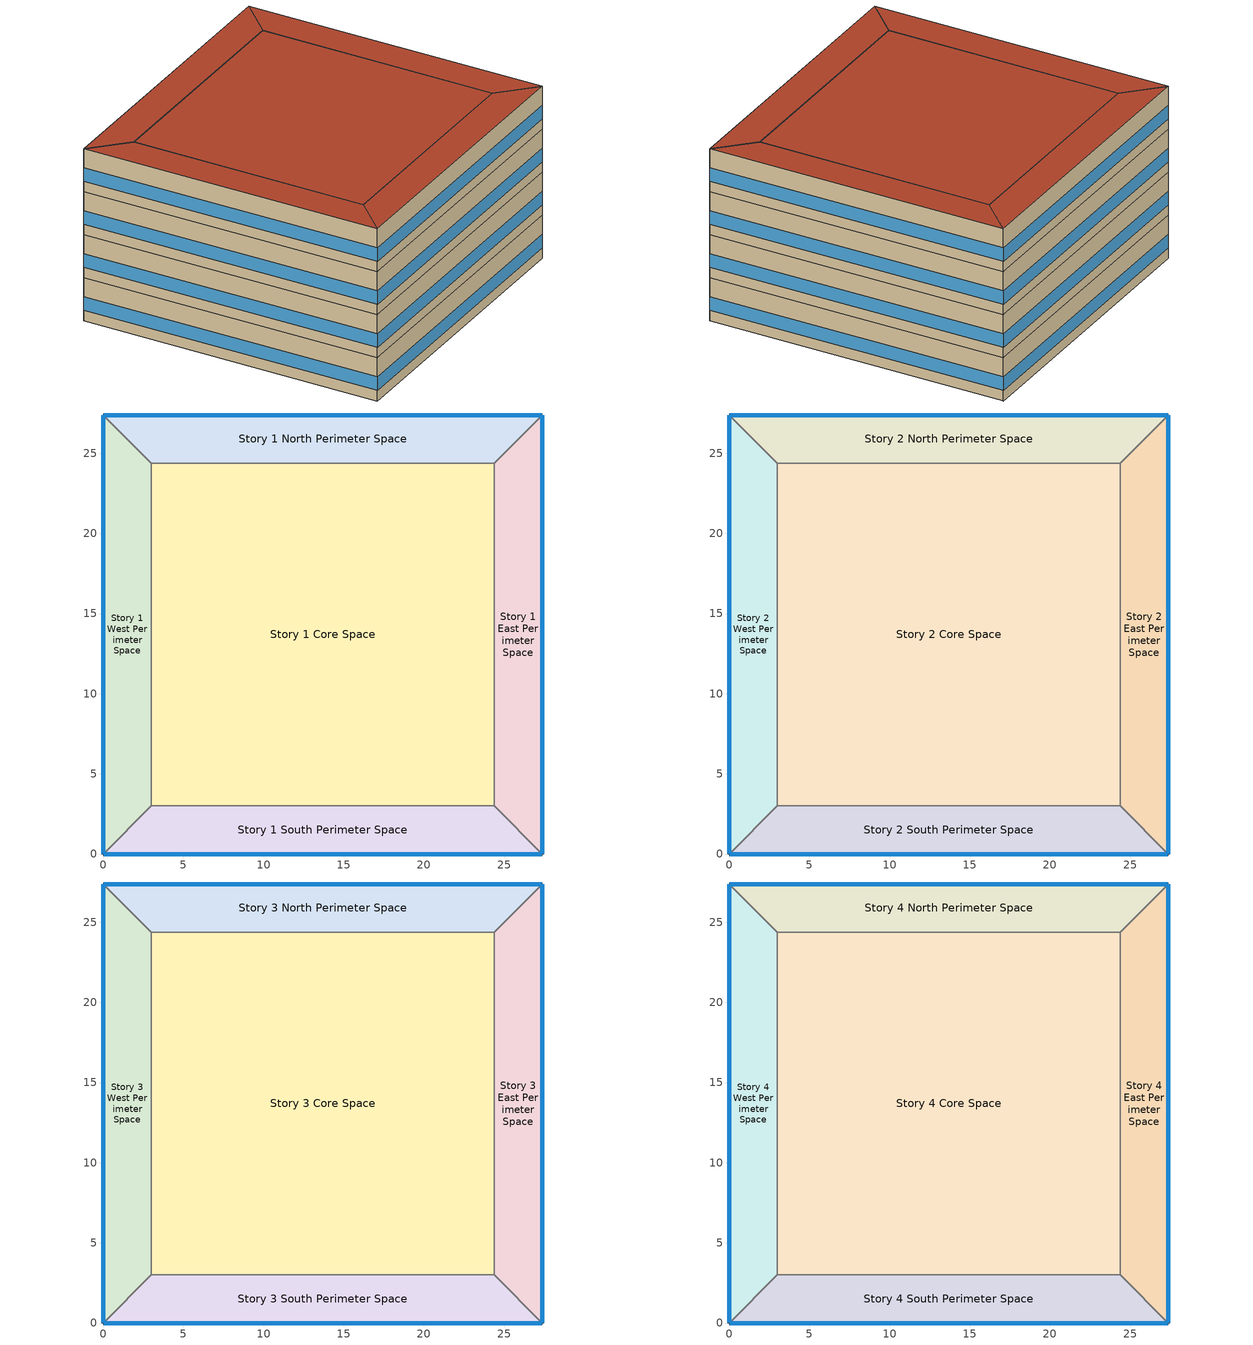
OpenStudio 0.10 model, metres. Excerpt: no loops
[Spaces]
Story 1 West Perimeter Space
 floor ground: 0,0 0,27.38 3,24.38 3,3 z0
 wall outside: 0,27.38 0,0 z0:4
 wall to Story 1 North Perimeter Space: 3,24.38 0,27.38 z0:4
 wall to Story 1 Core Space: 3,3 3,24.38 z0:4
 wall to Story 1 South Perimeter Space: 0,0 3,3 z0:4
 window: 0,27.36 0,0.03 z1:2.24
Story 1 North Perimeter Space
 floor ground: 0,27.38 27.38,27.38 24.38,24.38 3,24.38 z0
 wall outside: 27.38,27.38 0,27.38 z0:4
 wall to Story 1 East Perimeter Space: 24.38,24.38 27.38,27.38 z0:4
 wall to Story 1 Core Space: 3,24.38 24.38,24.38 z0:4
 window: 27.36,27.38 0.03,27.38 z1:2.24
Story 1 East Perimeter Space
 floor ground: 27.38,27.38 27.38,0 24.38,3 24.38,24.38 z0
 wall outside: 27.38,0 27.38,27.38 z0:4
 wall to Story 1 South Perimeter Space: 24.38,3 27.38,0 z0:4
 wall to Story 1 Core Space: 24.38,24.38 24.38,3 z0:4
 window: 27.38,0.03 27.38,27.36 z1:2.24
Story 1 South Perimeter Space
 floor ground: 27.38,0 0,0 3,3 24.38,3 z0
 wall outside: 0,0 27.38,0 z0:4
 wall to Story 1 Core Space: 24.38,3 3,3 z0:4
 window: 0.03,0 27.36,0 z1:2.24
Story 1 Core Space
 floor ground: 3,3 3,24.38 24.38,24.38 24.38,3 z0
Story 2 West Perimeter Space
 floor to Story 1 West Perimeter Space: 0,0 0,27.38 3,24.38 3,3 z4
 wall outside: 0,27.38 0,0 z4:8
 wall to Story 2 North Perimeter Space: 3,24.38 0,27.38 z4:8
 wall to Story 2 Core Space: 3,3 3,24.38 z4:8
 wall to Story 2 South Perimeter Space: 0,0 3,3 z4:8
 window: 0,27.36 0,0.03 z5:6.24
Story 2 North Perimeter Space
 floor to Story 1 North Perimeter Space: 0,27.38 27.38,27.38 24.38,24.38 3,24.38 z4
 wall outside: 27.38,27.38 0,27.38 z4:8
 wall to Story 2 East Perimeter Space: 24.38,24.38 27.38,27.38 z4:8
 wall to Story 2 Core Space: 3,24.38 24.38,24.38 z4:8
 window: 27.36,27.38 0.03,27.38 z5:6.24
Story 2 East Perimeter Space
 floor to Story 1 East Perimeter Space: 27.38,27.38 27.38,0 24.38,3 24.38,24.38 z4
 wall outside: 27.38,0 27.38,27.38 z4:8
 wall to Story 2 South Perimeter Space: 24.38,3 27.38,0 z4:8
 wall to Story 2 Core Space: 24.38,24.38 24.38,3 z4:8
 window: 27.38,0.03 27.38,27.36 z5:6.24
Story 2 South Perimeter Space
 floor to Story 1 South Perimeter Space: 27.38,0 0,0 3,3 24.38,3 z4
 wall outside: 0,0 27.38,0 z4:8
 wall to Story 2 Core Space: 24.38,3 3,3 z4:8
 window: 0.03,0 27.36,0 z5:6.24
Story 2 Core Space
 floor to Story 1 Core Space: 3,3 3,24.38 24.38,24.38 24.38,3 z4
Story 3 West Perimeter Space
 floor to Story 2 West Perimeter Space: 0,0 0,27.38 3,24.38 3,3 z8
 wall outside: 0,27.38 0,0 z8:12
 wall to Story 3 North Perimeter Space: 3,24.38 0,27.38 z8:12
 wall to Story 3 Core Space: 3,3 3,24.38 z8:12
 wall to Story 3 South Perimeter Space: 0,0 3,3 z8:12
 window: 0,27.36 0,0.03 z9:10.24
Story 3 North Perimeter Space
 floor to Story 2 North Perimeter Space: 0,27.38 27.38,27.38 24.38,24.38 3,24.38 z8
 wall outside: 27.38,27.38 0,27.38 z8:12
 wall to Story 3 East Perimeter Space: 24.38,24.38 27.38,27.38 z8:12
 wall to Story 3 Core Space: 3,24.38 24.38,24.38 z8:12
 window: 27.36,27.38 0.03,27.38 z9:10.24
Story 3 East Perimeter Space
 floor to Story 2 East Perimeter Space: 27.38,27.38 27.38,0 24.38,3 24.38,24.38 z8
 wall outside: 27.38,0 27.38,27.38 z8:12
 wall to Story 3 South Perimeter Space: 24.38,3 27.38,0 z8:12
 wall to Story 3 Core Space: 24.38,24.38 24.38,3 z8:12
 window: 27.38,0.03 27.38,27.36 z9:10.24
Story 3 South Perimeter Space
 floor to Story 2 South Perimeter Space: 27.38,0 0,0 3,3 24.38,3 z8
 wall outside: 0,0 27.38,0 z8:12
 wall to Story 3 Core Space: 24.38,3 3,3 z8:12
 window: 0.03,0 27.36,0 z9:10.24
Story 3 Core Space
 floor to Story 2 Core Space: 3,3 3,24.38 24.38,24.38 24.38,3 z8
Story 4 West Perimeter Space
 floor to Story 3 West Perimeter Space: 0,0 0,27.38 3,24.38 3,3 z12
 wall outside: 0,27.38 0,0 z12:16
 wall to Story 4 North Perimeter Space: 3,24.38 0,27.38 z12:16
 wall to Story 4 Core Space: 3,3 3,24.38 z12:16
 wall to Story 4 South Perimeter Space: 0,0 3,3 z12:16
 window: 0,27.36 0,0.03 z13:14.24
 roof outside: 3,3 3,24.38 0,27.38 0,0 z16
Story 4 North Perimeter Space
 floor to Story 3 North Perimeter Space: 0,27.38 27.38,27.38 24.38,24.38 3,24.38 z12
 wall outside: 27.38,27.38 0,27.38 z12:16
 wall to Story 4 East Perimeter Space: 24.38,24.38 27.38,27.38 z12:16
 wall to Story 4 Core Space: 3,24.38 24.38,24.38 z12:16
 window: 27.36,27.38 0.03,27.38 z13:14.24
 roof outside: 3,24.38 24.38,24.38 27.38,27.38 0,27.38 z16
Story 4 East Perimeter Space
 floor to Story 3 East Perimeter Space: 27.38,27.38 27.38,0 24.38,3 24.38,24.38 z12
 wall outside: 27.38,0 27.38,27.38 z12:16
 wall to Story 4 South Perimeter Space: 24.38,3 27.38,0 z12:16
 wall to Story 4 Core Space: 24.38,24.38 24.38,3 z12:16
 window: 27.38,0.03 27.38,27.36 z13:14.24
 roof outside: 24.38,24.38 24.38,3 27.38,0 27.38,27.38 z16
Story 4 South Perimeter Space
 floor to Story 3 South Perimeter Space: 27.38,0 0,0 3,3 24.38,3 z12
 wall outside: 0,0 27.38,0 z12:16
 wall to Story 4 Core Space: 24.38,3 3,3 z12:16
 window: 0.03,0 27.36,0 z13:14.24
 roof outside: 24.38,3 3,3 0,0 27.38,0 z16
Story 4 Core Space
 floor to Story 3 Core Space: 3,3 3,24.38 24.38,24.38 24.38,3 z12
 roof outside: 24.38,3 24.38,24.38 3,24.38 3,3 z16
[Building]
OS:Building 1: Default Construction Set=ASHRAE_189.1-2009_ClimateZone 4-5 (mdoff)_ConstSet
[SizingPeriod:DesignDay] Barometric Pressure {Pa}=101301; Sky Clearness=0; Rain Indicator=0; Snow Indicator=0; Day of Month=21; Daylight Saving Time Indicator=0; Dry-Bulb Temperature Range Modifier Type=DefaultMultipliers
Name | Maximum Dry-Bulb Temperature {C} | Daily Dry-Bulb Temperature Range {deltaC} | Humidity Indicating Conditions at Maximum Dry-Bulb {BasedOnField A3} | Wind Speed {m/s} | Wind Direction {deg} | Month | Day Type | Humidity Indicating Type | Solar Model Indicator | ASHRAE Taub | ASHRAE Taud
San Francisco Intl Ap Ann Clg 1% Condns DB=>MWB | 25.7 | 8.5 | 16.7 | 5.9 | 310 | 8 | SummerDesignDay | Wetbulb | ASHRAETau | 0.365 | 2.435
San Francisco Intl Ap Ann Clg .4% Condns Enth=>MDB | 25.8 | 8.5 | 52400 | 5.9 | 310 | 8 | SummerDesignDay | Enthalpy | ASHRAETau | 0.365 | 2.435
San Francisco Intl Ap Ann Clg 1% Condns DP=>MDB | 19.2 | 8.5 | 15.3 | 5.9 | 310 | 8 | SummerDesignDay | Dewpoint | ASHRAETau | 0.365 | 2.435
San Francisco Intl Ap Ann Hum_n 99.6% Condns DP=>MCDB | 10.7 | 0 | -3.7 | 2.2 | 150 | 1 | WinterDesignDay | Dewpoint | ASHRAEClearSky
[Site]
San Francisco Intl Ap_CA_USA Design_Conditions: Latitude {deg}=37.62; Longitude {deg}=-122.4; Time Zone {hr}=-8; Elevation {m}=2
[Material]
Name | Roughness | Thickness | Conductivity | Density | Specific Heat | Thermal Absorptance | Solar Absorptance | Visible Absorptance
000_F08 Metal surface | Smooth | 0.0008 | 45.28 | 7824 | 500
000_F16 Acoustic tile | MediumSmooth | 0.0191 | 0.06 | 368 | 590
000_G01a 19mm gypsum board | MediumSmooth | 0.019 | 0.16 | 800 | 1090
000_G05 25mm wood | MediumSmooth | 0.0254 | 0.15 | 608 | 1630
000_I01 25mm insulation board | MediumRough | 0.0254 | 0.03 | 43 | 1210
000_M11 100mm lightweight concrete | MediumRough | 0.1016 | 0.53 | 1280 | 840
1/2IN Gypsum | Smooth | 0.0127 | 0.16 | 784.9 | 830 | 0.9 | 0.92 | 0.92
MAT-CC05 4 HW CONCRETE | Rough | 0.1016 | 1.311 | 2240 | 836.8 | 0.9 | 0.7 | 0.7
Metal Decking | MediumSmooth | 0.0015 | 45.006 | 7680 | 418.4 | 0.9 | 0.7 | 0.3
Roof Insulation [21] | MediumRough | 0.2105 | 0.049 | 265 | 836.8 | 0.9 | 0.7 | 0.7
Roof Membrane | VeryRough | 0.0095 | 0.16 | 1121.29 | 1460 | 0.9 | 0.7 | 0.7
Wall Insulation [39] | MediumRough | 0.1184 | 0.045 | 265 | 836.8 | 0.9 | 0.7 | 0.7
[Material:AirGap]
Name | Thermal Resistance
000_F04 Wall air space resistance | 0.15
000_F05 Ceiling air space resistance | 0.18
[Material:NoMass] Thermal Absorptance=0.9; Solar Absorptance=0.7
Name | Roughness | Thermal Resistance | Visible Absorptance
CP02 CARPET PAD | VeryRough | 0.2165 | 0.8
MAT-SHEATH | Rough | 0.3626 | 0.7
[WindowMaterial:Gas]
000_Air 13mm: Gas Type=Air; Thickness=0.0127
[WindowMaterial:Glazing] Optical Data Type=SpectralAverage; Thickness=0.003; Infrared Transmittance at Normal Incidence=0
Name | Solar Transmittance at Normal Incidence | Front Side Solar Reflectance at Normal Incidence | Back Side Solar Reflectance at Normal Incidence | Visible Transmittance at Normal Incidence | Front Side Visible Reflectance at Normal Incidence | Back Side Visible Reflectance at Normal Incidence | Front Side Infrared Hemispherical Emissivity | Back Side Infrared Hemispherical Emissivity | Conductivity | Dirt Correction Factor for Solar and Visible Transmittance | Solar Diffusing
000_Clear 3mm | 0.837 | 0.075 | 0.075 | 0.898 | 0.081 | 0.081 | 0.84 | 0.84 | 0.9
Theoretical Glass [207] | 0.3311 | 0.6189 | 0.6189 | 0.44 | 0.51 | 0.51 | 0.9 | 0.9 | 0.0133 | 1 | No
[Construction]
000_ExtSlabCarpet_4in_ClimateZone 1-8: MAT-CC05 4 HW CONCRETE, CP02 CARPET PAD
000_Exterior Door: 000_F08 Metal surface, 000_I01 25mm insulation board
000_Exterior Window: 000_Clear 3mm, 000_Air 13mm, 000_Clear 3mm
000_Interior Ceiling: 000_M11 100mm lightweight concrete, 000_F05 Ceiling air space resistance, 000_F16 Acoustic tile
000_Interior Door; 000_Interior Partition: 000_G05 25mm wood
000_Interior Floor: 000_F16 Acoustic tile, 000_F05 Ceiling air space resistance, 000_M11 100mm lightweight concrete
000_Interior Wall: 000_G01a 19mm gypsum board, 000_F04 Wall air space resistance, 000_G01a 19mm gypsum board
000_Interior Window: 000_Clear 3mm
ASHRAE_189.1-2009_ExtRoof_IEAD_ClimateZone 2-5: Roof Membrane, Roof Insulation [21], Metal Decking
ASHRAE_189.1-2009_ExtWall_SteelFrame_ClimateZone 4-8: MAT-SHEATH, Wall Insulation [39], 1/2IN Gypsum
ASHRAE_189.1-2009_ExtWindow_ClimateZone 4-5: Theoretical Glass [207]
[DefaultConstructionSet]
ASHRAE_189.1-2009_ClimateZone 4-5 (mdoff)_ConstSet: Default Exterior Surface Constructions=ASHRAE_189.1-2009_ClimateZone 4-5 (mdoff)_Exterior_DefSurfCons; Default Interior Surface Constructions=000_Interior_DefSurfCons; Default Ground Contact Surface Constructions=000_Ground_DefSurfCons; Default Exterior SubSurface Constructions=ASHRAE_189.1-2009_ClimateZone 4-5 (mdoff)_Exterior_DefSubCons; Default Interior SubSurface Constructions=000_Interior_DefSubCons; Interior Partition Construction=000_Interior Partition
[DefaultSubSurfaceConstructions] Glass Door Construction=000_Exterior Window; Skylight Construction=000_Exterior Window; Tubular Daylight Dome Construction=000_Interior Window; Tubular Daylight Diffuser Construction=000_Interior Window
Name | Fixed Window Construction | Operable Window Construction | Door Construction
000_Interior_DefSubCons | 000_Interior Window | 000_Interior Window | 000_Interior Door
ASHRAE_189.1-2009_ClimateZone 4-5 (mdoff)_Exterior_DefSubCons | ASHRAE_189.1-2009_ExtWindow_ClimateZone 4-5 | ASHRAE_189.1-2009_ExtWindow_ClimateZone 4-5 | 000_Exterior Door
[DefaultSurfaceConstructions]
Name | Floor Construction | Wall Construction | Roof Ceiling Construction
000_Ground_DefSurfCons | 000_ExtSlabCarpet_4in_ClimateZone 1-8 | 000_ExtSlabCarpet_4in_ClimateZone 1-8 | 000_ExtSlabCarpet_4in_ClimateZone 1-8
000_Interior_DefSurfCons | 000_Interior Floor | 000_Interior Wall | 000_Interior Ceiling
ASHRAE_189.1-2009_ClimateZone 4-5 (mdoff)_Exterior_DefSurfCons | 000_ExtSlabCarpet_4in_ClimateZone 1-8 | ASHRAE_189.1-2009_ExtWall_SteelFrame_ClimateZone 4-8 | ASHRAE_189.1-2009_ExtRoof_IEAD_ClimateZone 2-5
[BuildingStory] Nominal Floor to Floor Height {m}=4
Name | Nominal Z Coordinate {m}
Story 1 | 0
Story 2 | 4
Story 3 | 8
Story 4 | 12
[Space]
Name | Building Story | Thermal Zone
Story 1 West Perimeter Space | Story 1 | Thermal Zone 16
Story 1 North Perimeter Space | Story 1 | Thermal Zone 20
Story 1 East Perimeter Space | Story 1 | Thermal Zone 4
Story 1 South Perimeter Space | Story 1 | Thermal Zone 1
Story 1 Core Space | Story 1 | Thermal Zone 15
Story 2 West Perimeter Space | Story 2 | Thermal Zone 6
Story 2 North Perimeter Space | Story 2 | Thermal Zone 8
Story 2 East Perimeter Space | Story 2 | Thermal Zone 10
Story 2 South Perimeter Space | Story 2 | Thermal Zone 12
Story 2 Core Space | Story 2 | Thermal Zone 7
Story 3 West Perimeter Space | Story 3 | Thermal Zone 19
Story 3 North Perimeter Space | Story 3 | Thermal Zone 13
Story 3 East Perimeter Space | Story 3 | Thermal Zone 14
Story 3 South Perimeter Space | Story 3 | Thermal Zone 5
Story 3 Core Space | Story 3 | Thermal Zone 9
Story 4 West Perimeter Space | Story 4 | Thermal Zone 17
Story 4 North Perimeter Space | Story 4 | Thermal Zone 18
Story 4 East Perimeter Space | Story 4 | Thermal Zone 11
Story 4 South Perimeter Space | Story 4 | Thermal Zone 3
Story 4 Core Space | Story 4 | Thermal Zone 2
[ThermalZone] Thermostat=Thermostat Setpoint Dual Setpoint 1; Use Ideal Air Loads=No
Thermal Zone 1; Thermal Zone 2; Thermal Zone 3; Thermal Zone 4; Thermal Zone 5; Thermal Zone 6; Thermal Zone 7; Thermal Zone 8; Thermal Zone 9; Thermal Zone 10; Thermal Zone 11; Thermal Zone 12; Thermal Zone 13; Thermal Zone 14; Thermal Zone 15; Thermal Zone 16; Thermal Zone 17; Thermal Zone 18; Thermal Zone 19; Thermal Zone 20
[Controller:WaterCoil]
Controller Water Coil 1: Action=Normal
[ThermostatSetpoint:DualSetpoint]
Thermostat Setpoint Dual Setpoint 1: Heating Setpoint Temperature Schedule=Heating Sch; Cooling Setpoint Temperature Schedule=Cooling Sch
[Schedule:Ruleset]
Name | Default Day Schedule
Cooling Sch | Cooling Sch Default
Heating Sch | Heating Sch Default
[Schedule:Day]
Cooling Sch Default: 24, 0, 28
Heating Sch Default: 24, 0, 24
